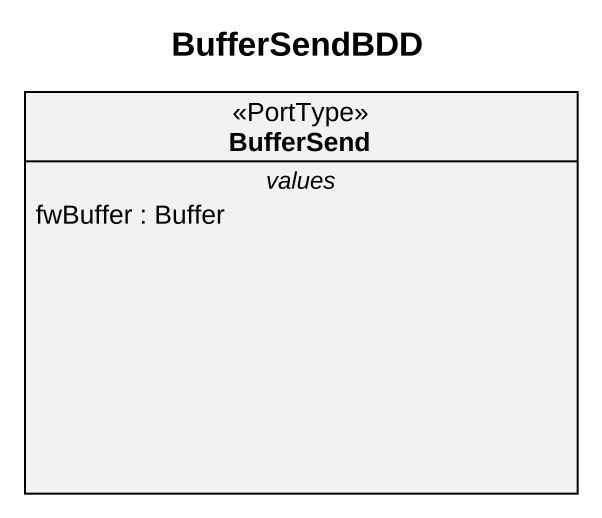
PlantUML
@startuml
title BufferSendBDD
hide circle
hide empty members
class BufferSend <<PortType>> {
  -- values --
  fwBuffer : Buffer
}
@enduml
